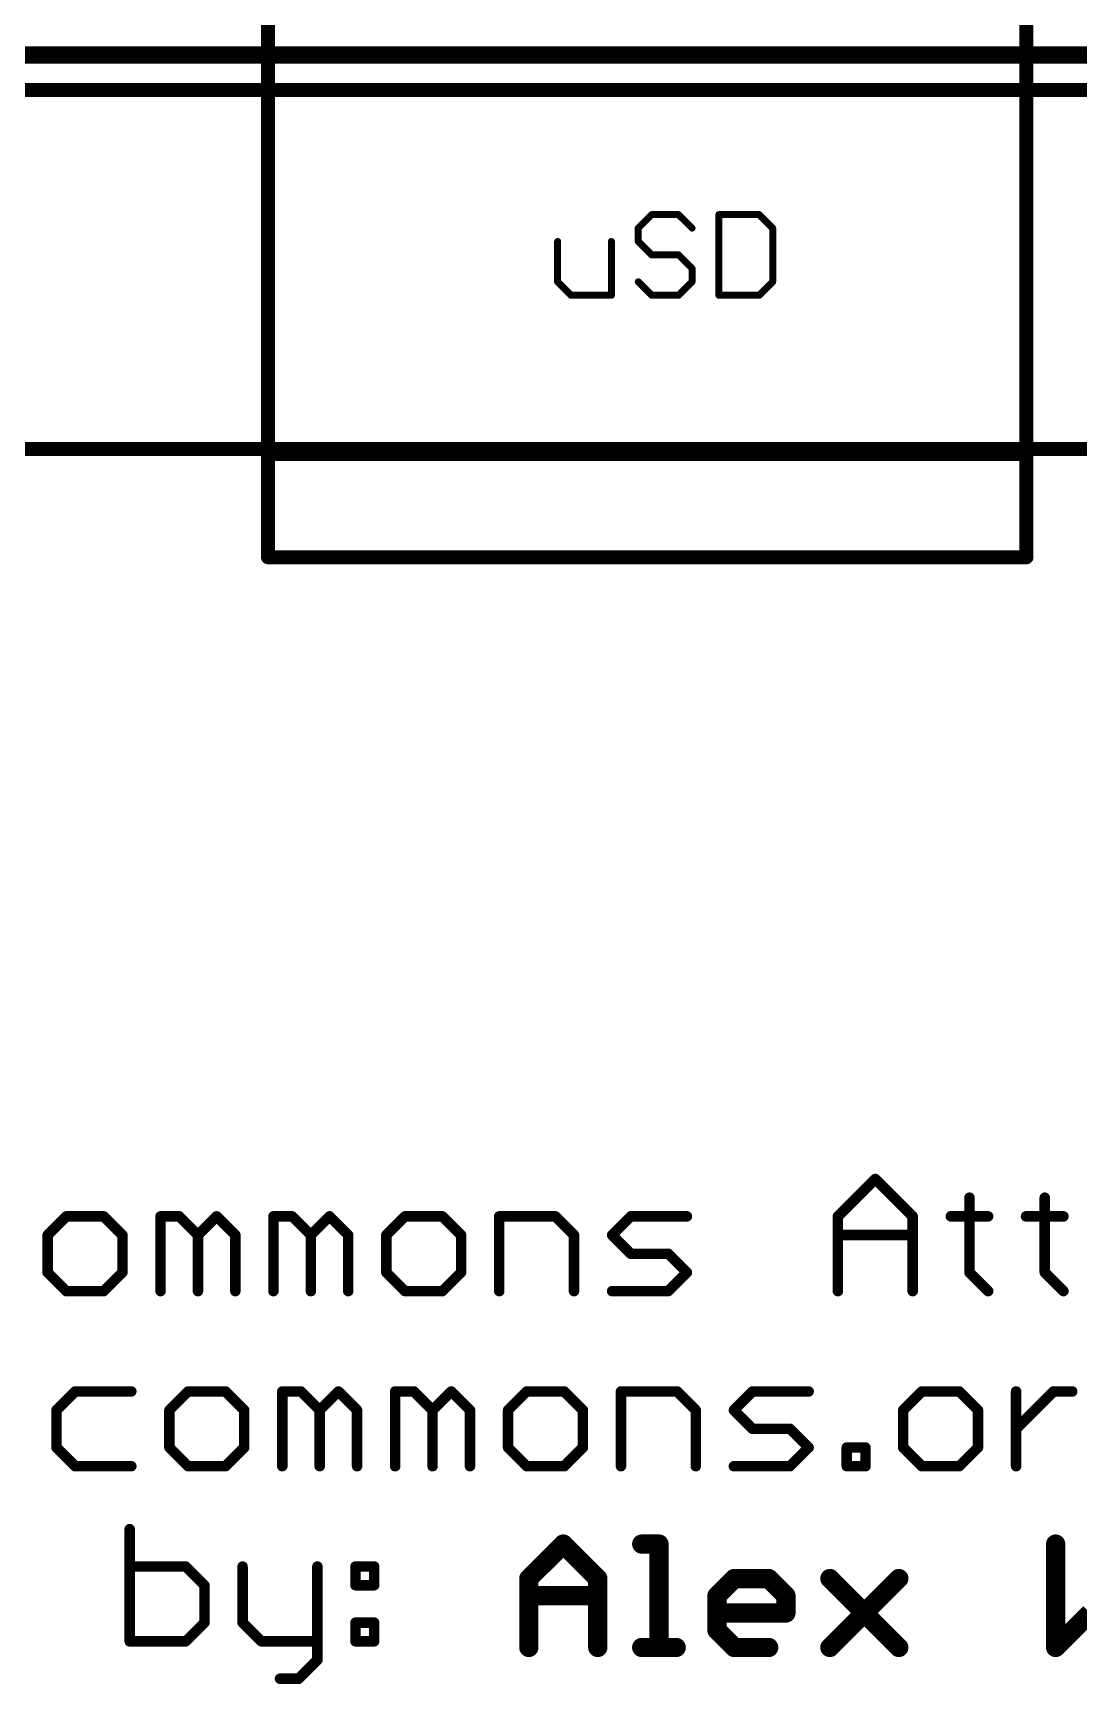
# Model space of a CAD drawing. Extents: x -44 to 63, y -18 to 50.
# Drawn here: x 0.59 to 15.76, y -17.92 to 6.03 of the extents above; entities that cross this region are included whole.
import ezdxf

# ---------------------------------------------------------------- set-up
doc = ezdxf.new("R2010")
doc.units = 0
for name, color, linetype in [('1', 12, 'CONTINUOUS'), ('16', 132, 'CONTINUOUS'), ('20', 53, 'CONTINUOUS'), ('51', 53, 'CONTINUOUS')]:
    doc.layers.add(name, color=color, linetype=linetype)

msp = doc.modelspace()

# ---------------------------------------------------------------- linework, layer by layer
at = {"layer": '1', "const_width": 0.254}
msp.add_lwpolyline([(0, 5.715), (17.78, 5.715)], dxfattribs=at)
at = {"layer": '16', "const_width": 0.254}
msp.add_lwpolyline([(17.78, 5.715), (0, 5.715)], dxfattribs=at)
at = {"layer": '20', "const_width": 0.2032}
for points in [[(0, 5.715), (17.78, 5.715)], [(0, 5.207), (17.78, 5.207)], [(0, 0), (17.78, 0)]]:
    msp.add_lwpolyline(points, dxfattribs=at)
at = {"layer": '51'}
for points, const_width in [([(4.002, 13.428), (4.002, -0.072)], 0.2032), ([(15.002, -0.072), (15.002, 7.928)], 0.2032), ([(9.5671, 3.3982), (9.3722, 3.2033)], 0.1016), ([(9.9569, 3.3982), (9.5671, 3.3982)], 0.1016), ([(10.1518, 3.2033), (9.9569, 3.3982)], 0.1016), ([(10.5416, 3.3982), (10.5416, 2.2288)], 0.1016), ([(11.1263, 3.3982), (10.5416, 3.3982)], 0.1016), ([(11.3212, 3.2033), (11.1263, 3.3982)], 0.1016), ([(9.3722, 3.2033), (9.3722, 3.0084)], 0.1016), ([(11.3212, 2.4237), (11.3212, 3.2033)], 0.1016), ([(8.2028, 3.0084), (8.2028, 2.4237)], 0.1016), ([(8.9824, 2.2288), (8.9824, 3.0084)], 0.1016), ([(9.3722, 3.0084), (9.5671, 2.8135)], 0.1016), ([(9.5671, 2.8135), (9.9569, 2.8135)], 0.1016), ([(9.9569, 2.8135), (10.1518, 2.6186)], 0.1016), ([(10.1518, 2.6186), (10.1518, 2.4237)], 0.1016), ([(8.2028, 2.4237), (8.3977, 2.2288)], 0.1016), ([(9.5671, 2.2288), (9.3722, 2.4237)], 0.1016), ([(10.1518, 2.4237), (9.9569, 2.2288)], 0.1016), ([(11.1263, 2.2288), (11.3212, 2.4237)], 0.1016), ([(8.3977, 2.2288), (8.9824, 2.2288)], 0.1016), ([(9.9569, 2.2288), (9.5671, 2.2288)], 0.1016), ([(10.5416, 2.2288), (11.1263, 2.2288)], 0.1016), ([(4.002, -0.072), (4.002, -1.572)], 0.2032), ([(4.002, -0.072), (15.002, -0.072)], 0.2032), ([(15.002, -1.572), (15.002, -0.072)], 0.2032), ([(4.002, -1.572), (15.002, -1.572)], 0.2032), ([(12.267, -11.1327), (12.8094, -10.5904)], 0.1524), ([(12.8094, -10.5904), (13.3517, -11.1327)], 0.1524), ([(14.1753, -10.8616), (14.1753, -11.9462)], 0.1524), ([(15.2668, -10.8616), (15.2668, -11.9462)], 0.1524), ([(1.0781, -11.1327), (0.8069, -11.4039)], 0.1524), ([(1.6204, -11.1327), (1.0781, -11.1327)], 0.1524), ([(1.8916, -11.4039), (1.6204, -11.1327)], 0.1524), ([(2.4441, -12.2174), (2.4441, -11.1327)], 0.1524), ([(2.4441, -11.1327), (2.7153, -11.1327)], 0.1524), ([(2.7153, -11.1327), (2.9864, -11.4039)], 0.1524), ([(2.9864, -11.4039), (3.2576, -11.1327)], 0.1524), ([(3.2576, -11.1327), (3.5288, -11.4039)], 0.1524), ([(4.0812, -12.2174), (4.0812, -11.1327)], 0.1524), ([(4.0812, -11.1327), (4.3524, -11.1327)], 0.1524), ([(4.3524, -11.1327), (4.6236, -11.4039)], 0.1524), ([(4.6236, -11.4039), (4.8947, -11.1327)], 0.1524), ([(4.8947, -11.1327), (5.1659, -11.4039)], 0.1524), ([(5.9896, -11.1327), (5.7184, -11.4039)], 0.1524), ([(6.5319, -11.1327), (5.9896, -11.1327)], 0.1524), ([(6.8031, -11.4039), (6.5319, -11.1327)], 0.1524), ([(7.3556, -12.2174), (7.3556, -11.1327)], 0.1524), ([(7.3556, -11.1327), (8.1691, -11.1327)], 0.1524), ([(8.1691, -11.1327), (8.4402, -11.4039)], 0.1524), ([(8.9927, -11.4039), (9.2639, -11.1327)], 0.1524), ([(9.2639, -11.1327), (10.0774, -11.1327)], 0.1524), ([(12.267, -12.2174), (12.267, -11.1327)], 0.1524), ([(13.3517, -11.1327), (13.3517, -12.2174)], 0.1524), ([(13.9042, -11.1327), (14.4465, -11.1327)], 0.1524), ([(14.9956, -11.1327), (15.538, -11.1327)], 0.1524), ([(0.8069, -11.4039), (0.8069, -11.9462)], 0.1524), ([(1.8916, -11.9462), (1.8916, -11.4039)], 0.1524), ([(2.9864, -11.4039), (2.9864, -12.2174)], 0.1524), ([(3.5288, -11.4039), (3.5288, -12.2174)], 0.1524), ([(4.6236, -11.4039), (4.6236, -12.2174)], 0.1524), ([(5.1659, -11.4039), (5.1659, -12.2174)], 0.1524), ([(5.7184, -11.4039), (5.7184, -11.9462)], 0.1524), ([(6.8031, -11.9462), (6.8031, -11.4039)], 0.1524), ([(8.4402, -11.4039), (8.4402, -12.2174)], 0.1524), ([(9.2639, -11.6751), (8.9927, -11.4039)], 0.1524), ([(12.267, -11.4039), (13.3517, -11.4039)], 0.1524), ([(9.8062, -11.6751), (9.2639, -11.6751)], 0.1524), ([(10.0774, -11.9462), (9.8062, -11.6751)], 0.1524), ([(0.8069, -11.9462), (1.0781, -12.2174)], 0.1524), ([(1.6204, -12.2174), (1.8916, -11.9462)], 0.1524), ([(5.7184, -11.9462), (5.9896, -12.2174)], 0.1524), ([(6.5319, -12.2174), (6.8031, -11.9462)], 0.1524), ([(9.8062, -12.2174), (10.0774, -11.9462)], 0.1524), ([(14.1753, -11.9462), (14.4465, -12.2174)], 0.1524), ([(15.2668, -11.9462), (15.538, -12.2174)], 0.1524), ([(1.0781, -12.2174), (1.6204, -12.2174)], 0.1524), ([(5.9896, -12.2174), (6.5319, -12.2174)], 0.1524), ([(8.9927, -12.2174), (9.8062, -12.2174)], 0.1524), ([(1.2065, -13.6727), (0.9353, -13.9439)], 0.1524), ([(2.02, -13.6727), (1.2065, -13.6727)], 0.1524), ([(2.8437, -13.6727), (2.5725, -13.9439)], 0.1524), ([(3.386, -13.6727), (2.8437, -13.6727)], 0.1524), ([(3.6572, -13.9439), (3.386, -13.6727)], 0.1524), ([(4.2097, -14.7574), (4.2097, -13.6727)], 0.1524), ([(4.2097, -13.6727), (4.4808, -13.6727)], 0.1524), ([(4.4808, -13.6727), (4.752, -13.9439)], 0.1524), ([(4.752, -13.9439), (5.0232, -13.6727)], 0.1524), ([(5.0232, -13.6727), (5.2943, -13.9439)], 0.1524), ([(5.8468, -14.7574), (5.8468, -13.6727)], 0.1524), ([(5.8468, -13.6727), (6.118, -13.6727)], 0.1524), ([(6.118, -13.6727), (6.3891, -13.9439)], 0.1524), ([(6.3891, -13.9439), (6.6603, -13.6727)], 0.1524), ([(6.6603, -13.6727), (6.9315, -13.9439)], 0.1524), ([(7.7551, -13.6727), (7.484, -13.9439)], 0.1524), ([(8.2975, -13.6727), (7.7551, -13.6727)], 0.1524), ([(8.5686, -13.9439), (8.2975, -13.6727)], 0.1524), ([(9.1211, -14.7574), (9.1211, -13.6727)], 0.1524), ([(9.1211, -13.6727), (9.9346, -13.6727)], 0.1524), ([(9.9346, -13.6727), (10.2058, -13.9439)], 0.1524), ([(10.7583, -13.9439), (11.0294, -13.6727)], 0.1524), ([(11.0294, -13.6727), (11.8429, -13.6727)], 0.1524), ([(13.4852, -13.6727), (13.214, -13.9439)], 0.1524), ([(14.0275, -13.6727), (13.4852, -13.6727)], 0.1524), ([(14.2987, -13.9439), (14.0275, -13.6727)], 0.1524), ([(14.8512, -14.7574), (14.8512, -13.6727)], 0.1524), ([(14.8512, -14.2151), (15.3935, -13.6727)], 0.1524), ([(15.3935, -13.6727), (15.6647, -13.6727)], 0.1524), ([(0.9353, -13.9439), (0.9353, -14.4862)], 0.1524), ([(2.5725, -13.9439), (2.5725, -14.4862)], 0.1524), ([(3.6572, -14.4862), (3.6572, -13.9439)], 0.1524), ([(4.752, -13.9439), (4.752, -14.7574)], 0.1524), ([(5.2943, -13.9439), (5.2943, -14.7574)], 0.1524), ([(6.3891, -13.9439), (6.3891, -14.7574)], 0.1524), ([(6.9315, -13.9439), (6.9315, -14.7574)], 0.1524), ([(7.484, -13.9439), (7.484, -14.4862)], 0.1524), ([(8.5686, -14.4862), (8.5686, -13.9439)], 0.1524), ([(10.2058, -13.9439), (10.2058, -14.7574)], 0.1524), ([(11.0294, -14.2151), (10.7583, -13.9439)], 0.1524), ([(13.214, -13.9439), (13.214, -14.4862)], 0.1524), ([(14.2987, -14.4862), (14.2987, -13.9439)], 0.1524), ([(11.5718, -14.2151), (11.0294, -14.2151)], 0.1524), ([(11.8429, -14.4862), (11.5718, -14.2151)], 0.1524), ([(0.9353, -14.4862), (1.2065, -14.7574)], 0.1524), ([(2.5725, -14.4862), (2.8437, -14.7574)], 0.1524), ([(3.386, -14.7574), (3.6572, -14.4862)], 0.1524), ([(7.484, -14.4862), (7.7551, -14.7574)], 0.1524), ([(8.2975, -14.7574), (8.5686, -14.4862)], 0.1524), ([(11.5718, -14.7574), (11.8429, -14.4862)], 0.1524), ([(12.3954, -14.7574), (12.3954, -14.4862)], 0.1524), ([(12.3954, -14.4862), (12.6666, -14.4862)], 0.1524), ([(12.6666, -14.4862), (12.6666, -14.7574)], 0.1524), ([(13.214, -14.4862), (13.4852, -14.7574)], 0.1524), ([(14.0275, -14.7574), (14.2987, -14.4862)], 0.1524), ([(1.2065, -14.7574), (2.02, -14.7574)], 0.1524), ([(2.8437, -14.7574), (3.386, -14.7574)], 0.1524), ([(7.7551, -14.7574), (8.2975, -14.7574)], 0.1524), ([(10.7583, -14.7574), (11.5718, -14.7574)], 0.1524), ([(12.6666, -14.7574), (12.3954, -14.7574)], 0.1524), ([(13.4852, -14.7574), (14.0275, -14.7574)], 0.1524), ([(1.9967, -15.6704), (1.9967, -17.2974)], 0.1524), ([(7.7851, -16.3864), (8.2851, -15.8864)], 0.2794), ([(8.2851, -15.8864), (8.785, -16.3864)], 0.2794), ([(9.4223, -15.8864), (9.6722, -15.8864)], 0.2794), ([(9.6722, -15.8864), (9.6722, -17.3863)], 0.2794), ([(15.4252, -15.8864), (15.4252, -17.3863)], 0.2794), ([(2.8102, -16.2127), (1.9967, -16.2127)], 0.1524), ([(3.0813, -16.4839), (2.8102, -16.2127)], 0.1524), ([(3.6338, -16.2127), (3.6338, -17.0262)], 0.1524), ([(4.7185, -16.2127), (4.7185, -17.5686)], 0.1524), ([(5.271, -16.2127), (5.5422, -16.2127)], 0.1524), ([(5.271, -16.4839), (5.271, -16.2127)], 0.1524), ([(5.5422, -16.2127), (5.5422, -16.4839)], 0.1524), ([(7.7851, -17.3863), (7.7851, -16.3864)], 0.2794), ([(8.785, -16.3864), (8.785, -17.3863)], 0.2794), ([(10.5137, -16.6364), (10.7637, -16.3864)], 0.2794), ([(10.7637, -16.3864), (11.2636, -16.3864)], 0.2794), ([(11.2636, -16.3864), (11.5136, -16.6364)], 0.2794), ([(12.1509, -16.3864), (13.1508, -17.3863)], 0.2794), ([(12.1509, -17.3863), (13.1508, -16.3864)], 0.2794), ([(3.0813, -17.0262), (3.0813, -16.4839)], 0.1524), ([(5.5422, -16.4839), (5.271, -16.4839)], 0.1524), ([(7.7851, -16.6364), (8.785, -16.6364)], 0.2794), ([(10.5137, -17.1363), (10.5137, -16.6364)], 0.2794), ([(11.5136, -16.6364), (11.5136, -16.8863)], 0.2794), ([(11.5136, -16.8863), (10.5137, -16.8863)], 0.2794), ([(15.4252, -17.3863), (15.9251, -16.8863)], 0.2794), ([(2.8102, -17.2974), (3.0813, -17.0262)], 0.1524), ([(3.6338, -17.0262), (3.905, -17.2974)], 0.1524), ([(5.271, -17.0262), (5.5422, -17.0262)], 0.1524), ([(5.271, -17.2974), (5.271, -17.0262)], 0.1524), ([(5.5422, -17.0262), (5.5422, -17.2974)], 0.1524), ([(10.7637, -17.3863), (10.5137, -17.1363)], 0.2794), ([(1.9967, -17.2974), (2.8102, -17.2974)], 0.1524), ([(3.905, -17.2974), (4.7185, -17.2974)], 0.1524), ([(5.5422, -17.2974), (5.271, -17.2974)], 0.1524), ([(9.4223, -17.3863), (9.9222, -17.3863)], 0.2794), ([(11.2636, -17.3863), (10.7637, -17.3863)], 0.2794), ([(4.7185, -17.5686), (4.4473, -17.8397)], 0.1524), ([(4.4473, -17.8397), (4.1762, -17.8397)], 0.1524)]:
    msp.add_lwpolyline(points, dxfattribs=dict(at, const_width=const_width))
for points, const_width in [([(9.5671, 3.4236, 1), (9.5671, 3.3728)], 0.0508), ([(9.5851, 3.3802, 1), (9.5491, 3.4162)], 0.0508), ([(9.9749, 3.4162, 1), (9.9389, 3.3802)], 0.0508), ([(9.9569, 3.3728, 1), (9.9569, 3.4236)], 0.0508), ([(10.567, 3.3982, 1), (10.5162, 3.3982)], 0.0508), ([(10.5416, 3.4236, 1), (10.5416, 3.3728)], 0.0508), ([(11.1443, 3.4162, 1), (11.1083, 3.3802)], 0.0508), ([(11.1263, 3.3728, 1), (11.1263, 3.4236)], 0.0508), ([(9.3542, 3.2213, 1), (9.3902, 3.1853)], 0.0508), ([(9.3976, 3.2033, 1), (9.3468, 3.2033)], 0.0508), ([(10.1338, 3.1853, 1), (10.1698, 3.2213)], 0.0508), ([(11.3466, 3.2033, 1), (11.2958, 3.2033)], 0.0508), ([(11.3032, 3.1853, 1), (11.3392, 3.2213)], 0.0508), ([(8.2282, 3.0084, 1), (8.1774, 3.0084)], 0.0508), ([(9.0078, 3.0084, 1), (8.957, 3.0084)], 0.0508), ([(9.3902, 3.0264, 1), (9.3542, 2.9904)], 0.0508), ([(9.3468, 3.0084, 1), (9.3976, 3.0084)], 0.0508), ([(9.5671, 2.8389, 1), (9.5671, 2.7881)], 0.0508), ([(9.5491, 2.7955, 1), (9.5851, 2.8315)], 0.0508), ([(9.9749, 2.8315, 1), (9.9389, 2.7955)], 0.0508), ([(9.9569, 2.7881, 1), (9.9569, 2.8389)], 0.0508), ([(10.1772, 2.6186, 1), (10.1264, 2.6186)], 0.0508), ([(10.1338, 2.6006, 1), (10.1698, 2.6366)], 0.0508), ([(8.2208, 2.4417, 1), (8.1848, 2.4057)], 0.0508), ([(8.1774, 2.4237, 1), (8.2282, 2.4237)], 0.0508), ([(9.3902, 2.4417, 1), (9.3542, 2.4057)], 0.0508), ([(10.1264, 2.4237, 1), (10.1772, 2.4237)], 0.0508), ([(10.1698, 2.4057, 1), (10.1338, 2.4417)], 0.0508), ([(11.2958, 2.4237, 1), (11.3466, 2.4237)], 0.0508), ([(11.3392, 2.4057, 1), (11.3032, 2.4417)], 0.0508), ([(8.3977, 2.2542, 1), (8.3977, 2.2034)], 0.0508), ([(8.3797, 2.2108, 1), (8.4157, 2.2468)], 0.0508), ([(8.957, 2.2288, 1), (9.0078, 2.2288)], 0.0508), ([(8.9824, 2.2034, 1), (8.9824, 2.2542)], 0.0508), ([(9.5671, 2.2542, 1), (9.5671, 2.2034)], 0.0508), ([(9.5491, 2.2108, 1), (9.5851, 2.2468)], 0.0508), ([(9.9389, 2.2468, 1), (9.9749, 2.2108)], 0.0508), ([(9.9569, 2.2034, 1), (9.9569, 2.2542)], 0.0508), ([(10.5416, 2.2542, 1), (10.5416, 2.2034)], 0.0508), ([(10.5162, 2.2288, 1), (10.567, 2.2288)], 0.0508), ([(11.1083, 2.2468, 1), (11.1443, 2.2108)], 0.0508), ([(11.1263, 2.2034, 1), (11.1263, 2.2542)], 0.0508), ([(4.0528, -0.072, 1), (3.9512, -0.072)], 0.1016), ([(4.002, -0.0212, 1), (4.002, -0.1228)], 0.1016), ([(15.0528, -0.072, 1), (14.9512, -0.072)], 0.1016), ([(15.002, -0.1228, 1), (15.002, -0.0212)], 0.1016), ([(3.9512, -0.072, 1), (4.0528, -0.072)], 0.1016), ([(14.9512, -0.072, 1), (15.0528, -0.072)], 0.1016), ([(4.002, -1.5212, 1), (4.002, -1.6228)], 0.1016), ([(3.9512, -1.572, 1), (4.0528, -1.572)], 0.1016), ([(14.9512, -1.572, 1), (15.0528, -1.572)], 0.1016), ([(15.002, -1.6228, 1), (15.002, -1.5212)], 0.1016), ([(12.8363, -10.5635, 1), (12.7824, -10.6174)], 0.0762), ([(12.8363, -10.6174, 1), (12.7824, -10.5635)], 0.0762), ([(14.2134, -10.8616, 1), (14.1372, -10.8616)], 0.0762), ([(15.3049, -10.8616, 1), (15.2287, -10.8616)], 0.0762), ([(1.0781, -11.0946, 1), (1.0781, -11.1708)], 0.0762), ([(1.105, -11.1597, 1), (1.0512, -11.1058)], 0.0762), ([(1.6474, -11.1058, 1), (1.5935, -11.1597)], 0.0762), ([(1.6204, -11.1708, 1), (1.6204, -11.0946)], 0.0762), ([(2.4822, -11.1327, 1), (2.406, -11.1327)], 0.0762), ([(2.4441, -11.0946, 1), (2.4441, -11.1708)], 0.0762), ([(2.7422, -11.1058, 1), (2.6883, -11.1597)], 0.0762), ([(2.7153, -11.1708, 1), (2.7153, -11.0946)], 0.0762), ([(3.2845, -11.1058, 1), (3.2306, -11.1597)], 0.0762), ([(3.2845, -11.1597, 1), (3.2306, -11.1058)], 0.0762), ([(4.1193, -11.1327, 1), (4.0431, -11.1327)], 0.0762), ([(4.0812, -11.0946, 1), (4.0812, -11.1708)], 0.0762), ([(4.3794, -11.1058, 1), (4.3255, -11.1597)], 0.0762), ([(4.3524, -11.1708, 1), (4.3524, -11.0946)], 0.0762), ([(4.9217, -11.1058, 1), (4.8678, -11.1597)], 0.0762), ([(4.9217, -11.1597, 1), (4.8678, -11.1058)], 0.0762), ([(5.9896, -11.0946, 1), (5.9896, -11.1708)], 0.0762), ([(6.0165, -11.1597, 1), (5.9626, -11.1058)], 0.0762), ([(6.5588, -11.1058, 1), (6.505, -11.1597)], 0.0762), ([(6.5319, -11.1708, 1), (6.5319, -11.0946)], 0.0762), ([(7.3937, -11.1327, 1), (7.3175, -11.1327)], 0.0762), ([(7.3556, -11.0946, 1), (7.3556, -11.1708)], 0.0762), ([(8.196, -11.1058, 1), (8.1421, -11.1597)], 0.0762), ([(8.1691, -11.1708, 1), (8.1691, -11.0946)], 0.0762), ([(9.2639, -11.0946, 1), (9.2639, -11.1708)], 0.0762), ([(9.2908, -11.1597, 1), (9.2369, -11.1058)], 0.0762), ([(10.0774, -11.1708, 1), (10.0774, -11.0946)], 0.0762), ([(12.3051, -11.1327, 1), (12.2289, -11.1327)], 0.0762), ([(12.2401, -11.1058, 1), (12.294, -11.1597)], 0.0762), ([(13.3898, -11.1327, 1), (13.3136, -11.1327)], 0.0762), ([(13.3247, -11.1597, 1), (13.3786, -11.1058)], 0.0762), ([(13.9042, -11.0946, 1), (13.9042, -11.1708)], 0.0762), ([(14.4465, -11.1708, 1), (14.4465, -11.0946)], 0.0762), ([(14.9956, -11.0946, 1), (14.9956, -11.1708)], 0.0762), ([(15.538, -11.1708, 1), (15.538, -11.0946)], 0.0762), ([(0.845, -11.4039, 1), (0.7688, -11.4039)], 0.0762), ([(0.78, -11.377, 1), (0.8339, -11.4308)], 0.0762), ([(1.9297, -11.4039, 1), (1.8535, -11.4039)], 0.0762), ([(1.8647, -11.4308, 1), (1.9185, -11.377)], 0.0762), ([(3.0245, -11.4039, 1), (2.9483, -11.4039)], 0.0762), ([(2.9595, -11.377, 1), (3.0134, -11.4308)], 0.0762), ([(2.9595, -11.4308, 1), (3.0134, -11.377)], 0.0762), ([(3.5669, -11.4039, 1), (3.4907, -11.4039)], 0.0762), ([(3.5018, -11.4308, 1), (3.5557, -11.377)], 0.0762), ([(4.6617, -11.4039, 1), (4.5855, -11.4039)], 0.0762), ([(4.5966, -11.377, 1), (4.6505, -11.4308)], 0.0762), ([(4.5966, -11.4308, 1), (4.6505, -11.377)], 0.0762), ([(5.204, -11.4039, 1), (5.1278, -11.4039)], 0.0762), ([(5.139, -11.4308, 1), (5.1929, -11.377)], 0.0762), ([(5.7565, -11.4039, 1), (5.6803, -11.4039)], 0.0762), ([(5.6915, -11.377, 1), (5.7453, -11.4308)], 0.0762), ([(6.8412, -11.4039, 1), (6.765, -11.4039)], 0.0762), ([(6.7761, -11.4308, 1), (6.83, -11.377)], 0.0762), ([(8.4783, -11.4039, 1), (8.4021, -11.4039)], 0.0762), ([(8.4133, -11.4308, 1), (8.4672, -11.377)], 0.0762), ([(9.0197, -11.377, 1), (8.9658, -11.4308)], 0.0762), ([(8.9658, -11.377, 1), (9.0197, -11.4308)], 0.0762), ([(12.267, -11.3658, 1), (12.267, -11.442)], 0.0762), ([(13.3517, -11.442, 1), (13.3517, -11.3658)], 0.0762), ([(9.2639, -11.637, 1), (9.2639, -11.7132)], 0.0762), ([(9.2369, -11.702, 1), (9.2908, -11.6481)], 0.0762), ([(9.8332, -11.6481, 1), (9.7793, -11.702)], 0.0762), ([(9.8062, -11.7132, 1), (9.8062, -11.637)], 0.0762), ([(0.8339, -11.9193, 1), (0.78, -11.9732)], 0.0762), ([(0.7688, -11.9462, 1), (0.845, -11.9462)], 0.0762), ([(1.8535, -11.9462, 1), (1.9297, -11.9462)], 0.0762), ([(1.9185, -11.9732, 1), (1.8647, -11.9193)], 0.0762), ([(5.7453, -11.9193, 1), (5.6915, -11.9732)], 0.0762), ([(5.6803, -11.9462, 1), (5.7565, -11.9462)], 0.0762), ([(6.765, -11.9462, 1), (6.8412, -11.9462)], 0.0762), ([(6.83, -11.9732, 1), (6.7761, -11.9193)], 0.0762), ([(10.1043, -11.9732, 1), (10.0504, -11.9193)], 0.0762), ([(10.0504, -11.9732, 1), (10.1043, -11.9193)], 0.0762), ([(14.2023, -11.9193, 1), (14.1484, -11.9732)], 0.0762), ([(14.1372, -11.9462, 1), (14.2134, -11.9462)], 0.0762), ([(15.2937, -11.9193, 1), (15.2398, -11.9732)], 0.0762), ([(15.2287, -11.9462, 1), (15.3049, -11.9462)], 0.0762), ([(1.0781, -12.1793, 1), (1.0781, -12.2555)], 0.0762), ([(1.0512, -12.2443, 1), (1.105, -12.1905)], 0.0762), ([(1.5935, -12.1905, 1), (1.6474, -12.2443)], 0.0762), ([(1.6204, -12.2555, 1), (1.6204, -12.1793)], 0.0762), ([(2.406, -12.2174, 1), (2.4822, -12.2174)], 0.0762), ([(2.9483, -12.2174, 1), (3.0245, -12.2174)], 0.0762), ([(3.4907, -12.2174, 1), (3.5669, -12.2174)], 0.0762), ([(4.0431, -12.2174, 1), (4.1193, -12.2174)], 0.0762), ([(4.5855, -12.2174, 1), (4.6617, -12.2174)], 0.0762), ([(5.1278, -12.2174, 1), (5.204, -12.2174)], 0.0762), ([(5.9896, -12.1793, 1), (5.9896, -12.2555)], 0.0762), ([(5.9626, -12.2443, 1), (6.0165, -12.1905)], 0.0762), ([(6.505, -12.1905, 1), (6.5588, -12.2443)], 0.0762), ([(6.5319, -12.2555, 1), (6.5319, -12.1793)], 0.0762), ([(7.3175, -12.2174, 1), (7.3937, -12.2174)], 0.0762), ([(8.4021, -12.2174, 1), (8.4783, -12.2174)], 0.0762), ([(8.9927, -12.1793, 1), (8.9927, -12.2555)], 0.0762), ([(9.7793, -12.1905, 1), (9.8332, -12.2443)], 0.0762), ([(9.8062, -12.2555, 1), (9.8062, -12.1793)], 0.0762), ([(12.2289, -12.2174, 1), (12.3051, -12.2174)], 0.0762), ([(13.3136, -12.2174, 1), (13.3898, -12.2174)], 0.0762), ([(14.4196, -12.2443, 1), (14.4735, -12.1905)], 0.0762), ([(15.511, -12.2443, 1), (15.5649, -12.1905)], 0.0762), ([(1.2065, -13.6346, 1), (1.2065, -13.7108)], 0.0762), ([(1.2334, -13.6997, 1), (1.1796, -13.6458)], 0.0762), ([(2.02, -13.7108, 1), (2.02, -13.6346)], 0.0762), ([(2.8437, -13.6346, 1), (2.8437, -13.7108)], 0.0762), ([(2.8706, -13.6997, 1), (2.8167, -13.6458)], 0.0762), ([(3.4129, -13.6458, 1), (3.3591, -13.6997)], 0.0762), ([(3.386, -13.7108, 1), (3.386, -13.6346)], 0.0762), ([(4.2478, -13.6727, 1), (4.1716, -13.6727)], 0.0762), ([(4.2097, -13.6346, 1), (4.2097, -13.7108)], 0.0762), ([(4.5078, -13.6458, 1), (4.4539, -13.6997)], 0.0762), ([(4.4808, -13.7108, 1), (4.4808, -13.6346)], 0.0762), ([(5.0501, -13.6458, 1), (4.9962, -13.6997)], 0.0762), ([(5.0501, -13.6997, 1), (4.9962, -13.6458)], 0.0762), ([(5.8849, -13.6727, 1), (5.8087, -13.6727)], 0.0762), ([(5.8468, -13.6346, 1), (5.8468, -13.7108)], 0.0762), ([(6.1449, -13.6458, 1), (6.091, -13.6997)], 0.0762), ([(6.118, -13.7108, 1), (6.118, -13.6346)], 0.0762), ([(6.6872, -13.6458, 1), (6.6334, -13.6997)], 0.0762), ([(6.6872, -13.6997, 1), (6.6334, -13.6458)], 0.0762), ([(7.7551, -13.6346, 1), (7.7551, -13.7108)], 0.0762), ([(7.7821, -13.6997, 1), (7.7282, -13.6458)], 0.0762), ([(8.3244, -13.6458, 1), (8.2705, -13.6997)], 0.0762), ([(8.2975, -13.7108, 1), (8.2975, -13.6346)], 0.0762), ([(9.1592, -13.6727, 1), (9.083, -13.6727)], 0.0762), ([(9.1211, -13.6346, 1), (9.1211, -13.7108)], 0.0762), ([(9.9616, -13.6458, 1), (9.9077, -13.6997)], 0.0762), ([(9.9346, -13.7108, 1), (9.9346, -13.6346)], 0.0762), ([(11.0294, -13.6346, 1), (11.0294, -13.7108)], 0.0762), ([(11.0564, -13.6997, 1), (11.0025, -13.6458)], 0.0762), ([(11.8429, -13.7108, 1), (11.8429, -13.6346)], 0.0762), ([(13.4852, -13.6346, 1), (13.4852, -13.7108)], 0.0762), ([(13.5121, -13.6997, 1), (13.4582, -13.6458)], 0.0762), ([(14.0545, -13.6458, 1), (14.0006, -13.6997)], 0.0762), ([(14.0275, -13.7108, 1), (14.0275, -13.6346)], 0.0762), ([(14.8893, -13.6727, 1), (14.8131, -13.6727)], 0.0762), ([(15.3935, -13.6346, 1), (15.3935, -13.7108)], 0.0762), ([(15.4204, -13.6997, 1), (15.3666, -13.6458)], 0.0762), ([(15.6647, -13.7108, 1), (15.6647, -13.6346)], 0.0762), ([(0.9734, -13.9439, 1), (0.8972, -13.9439)], 0.0762), ([(0.9084, -13.917, 1), (0.9623, -13.9708)], 0.0762), ([(2.6106, -13.9439, 1), (2.5344, -13.9439)], 0.0762), ([(2.5456, -13.917, 1), (2.5994, -13.9708)], 0.0762), ([(3.6953, -13.9439, 1), (3.6191, -13.9439)], 0.0762), ([(3.6302, -13.9708, 1), (3.6841, -13.917)], 0.0762), ([(4.7901, -13.9439, 1), (4.7139, -13.9439)], 0.0762), ([(4.725, -13.917, 1), (4.7789, -13.9708)], 0.0762), ([(4.725, -13.9708, 1), (4.7789, -13.917)], 0.0762), ([(5.3324, -13.9439, 1), (5.2562, -13.9439)], 0.0762), ([(5.2674, -13.9708, 1), (5.3213, -13.917)], 0.0762), ([(6.4272, -13.9439, 1), (6.351, -13.9439)], 0.0762), ([(6.3622, -13.917, 1), (6.4161, -13.9708)], 0.0762), ([(6.3622, -13.9708, 1), (6.4161, -13.917)], 0.0762), ([(6.9696, -13.9439, 1), (6.8934, -13.9439)], 0.0762), ([(6.9045, -13.9708, 1), (6.9584, -13.917)], 0.0762), ([(7.5221, -13.9439, 1), (7.4459, -13.9439)], 0.0762), ([(7.457, -13.917, 1), (7.5109, -13.9708)], 0.0762), ([(8.6067, -13.9439, 1), (8.5305, -13.9439)], 0.0762), ([(8.5417, -13.9708, 1), (8.5956, -13.917)], 0.0762), ([(10.2439, -13.9439, 1), (10.1677, -13.9439)], 0.0762), ([(10.1788, -13.9708, 1), (10.2327, -13.917)], 0.0762), ([(10.7852, -13.917, 1), (10.7313, -13.9708)], 0.0762), ([(10.7313, -13.917, 1), (10.7852, -13.9708)], 0.0762), ([(13.2521, -13.9439, 1), (13.1759, -13.9439)], 0.0762), ([(13.1871, -13.917, 1), (13.241, -13.9708)], 0.0762), ([(14.3368, -13.9439, 1), (14.2606, -13.9439)], 0.0762), ([(14.2717, -13.9708, 1), (14.3256, -13.917)], 0.0762), ([(11.0294, -14.177, 1), (11.0294, -14.2532)], 0.0762), ([(11.0025, -14.242, 1), (11.0564, -14.1881)], 0.0762), ([(11.5987, -14.1881, 1), (11.5448, -14.242)], 0.0762), ([(11.5718, -14.2532, 1), (11.5718, -14.177)], 0.0762), ([(14.8242, -14.1881, 1), (14.8781, -14.242)], 0.0762), ([(0.9623, -14.4593, 1), (0.9084, -14.5132)], 0.0762), ([(0.8972, -14.4862, 1), (0.9734, -14.4862)], 0.0762), ([(2.5994, -14.4593, 1), (2.5456, -14.5132)], 0.0762), ([(2.5344, -14.4862, 1), (2.6106, -14.4862)], 0.0762), ([(3.6191, -14.4862, 1), (3.6953, -14.4862)], 0.0762), ([(3.6841, -14.5132, 1), (3.6302, -14.4593)], 0.0762), ([(7.5109, -14.4593, 1), (7.457, -14.5132)], 0.0762), ([(7.4459, -14.4862, 1), (7.5221, -14.4862)], 0.0762), ([(8.5305, -14.4862, 1), (8.6067, -14.4862)], 0.0762), ([(8.5956, -14.5132, 1), (8.5417, -14.4593)], 0.0762), ([(11.8699, -14.5132, 1), (11.816, -14.4593)], 0.0762), ([(11.816, -14.5132, 1), (11.8699, -14.4593)], 0.0762), ([(12.4335, -14.4862, 1), (12.3573, -14.4862)], 0.0762), ([(12.3954, -14.4481, 1), (12.3954, -14.5243)], 0.0762), ([(12.7047, -14.4862, 1), (12.6285, -14.4862)], 0.0762), ([(12.6666, -14.5243, 1), (12.6666, -14.4481)], 0.0762), ([(13.241, -14.4593, 1), (13.1871, -14.5132)], 0.0762), ([(13.1759, -14.4862, 1), (13.2521, -14.4862)], 0.0762), ([(14.2606, -14.4862, 1), (14.3368, -14.4862)], 0.0762), ([(14.3256, -14.5132, 1), (14.2717, -14.4593)], 0.0762), ([(1.2065, -14.7193, 1), (1.2065, -14.7955)], 0.0762), ([(1.1796, -14.7843, 1), (1.2334, -14.7305)], 0.0762), ([(2.02, -14.7955, 1), (2.02, -14.7193)], 0.0762), ([(2.8437, -14.7193, 1), (2.8437, -14.7955)], 0.0762), ([(2.8167, -14.7843, 1), (2.8706, -14.7305)], 0.0762), ([(3.3591, -14.7305, 1), (3.4129, -14.7843)], 0.0762), ([(3.386, -14.7955, 1), (3.386, -14.7193)], 0.0762), ([(4.1716, -14.7574, 1), (4.2478, -14.7574)], 0.0762), ([(4.7139, -14.7574, 1), (4.7901, -14.7574)], 0.0762), ([(5.2562, -14.7574, 1), (5.3324, -14.7574)], 0.0762), ([(5.8087, -14.7574, 1), (5.8849, -14.7574)], 0.0762), ([(6.351, -14.7574, 1), (6.4272, -14.7574)], 0.0762), ([(6.8934, -14.7574, 1), (6.9696, -14.7574)], 0.0762), ([(7.7551, -14.7193, 1), (7.7551, -14.7955)], 0.0762), ([(7.7282, -14.7843, 1), (7.7821, -14.7305)], 0.0762), ([(8.2705, -14.7305, 1), (8.3244, -14.7843)], 0.0762), ([(8.2975, -14.7955, 1), (8.2975, -14.7193)], 0.0762), ([(9.083, -14.7574, 1), (9.1592, -14.7574)], 0.0762), ([(10.1677, -14.7574, 1), (10.2439, -14.7574)], 0.0762), ([(10.7583, -14.7193, 1), (10.7583, -14.7955)], 0.0762), ([(11.5448, -14.7305, 1), (11.5987, -14.7843)], 0.0762), ([(11.5718, -14.7955, 1), (11.5718, -14.7193)], 0.0762), ([(12.3954, -14.7193, 1), (12.3954, -14.7955)], 0.0762), ([(12.3573, -14.7574, 1), (12.4335, -14.7574)], 0.0762), ([(12.6285, -14.7574, 1), (12.7047, -14.7574)], 0.0762), ([(12.6666, -14.7955, 1), (12.6666, -14.7193)], 0.0762), ([(13.4852, -14.7193, 1), (13.4852, -14.7955)], 0.0762), ([(13.4582, -14.7843, 1), (13.5121, -14.7305)], 0.0762), ([(14.0006, -14.7305, 1), (14.0544, -14.7843)], 0.0762), ([(14.0275, -14.7955, 1), (14.0275, -14.7193)], 0.0762), ([(14.8131, -14.7574, 1), (14.8893, -14.7574)], 0.0762), ([(2.0348, -15.6704, 1), (1.9586, -15.6704)], 0.0762), ([(8.3345, -15.837, 1), (8.2357, -15.9358)], 0.1397), ([(8.3345, -15.9358, 1), (8.2357, -15.837)], 0.1397), ([(9.4223, -15.8166, 1), (9.4223, -15.9563)], 0.1397), ([(9.7421, -15.8864, 1), (9.6024, -15.8864)], 0.1397), ([(9.6722, -15.9563, 1), (9.6722, -15.8166)], 0.1397), ([(15.495, -15.8864, 1), (15.3553, -15.8864)], 0.1397), ([(1.9967, -16.1746, 1), (1.9967, -16.2508)], 0.0762), ([(2.8371, -16.1858, 1), (2.7832, -16.2397)], 0.0762), ([(2.8102, -16.2508, 1), (2.8102, -16.1746)], 0.0762), ([(3.6719, -16.2127, 1), (3.5957, -16.2127)], 0.0762), ([(4.7566, -16.2127, 1), (4.6804, -16.2127)], 0.0762), ([(5.271, -16.1746, 1), (5.271, -16.2508)], 0.0762), ([(5.3091, -16.2127, 1), (5.2329, -16.2127)], 0.0762), ([(5.5803, -16.2127, 1), (5.5041, -16.2127)], 0.0762), ([(5.5422, -16.2508, 1), (5.5422, -16.1746)], 0.0762), ([(7.855, -16.3864, 1), (7.7153, -16.3864)], 0.1397), ([(7.7357, -16.337, 1), (7.8345, -16.4358)], 0.1397), ([(8.8549, -16.3864, 1), (8.7152, -16.3864)], 0.1397), ([(8.7356, -16.4358, 1), (8.8344, -16.337)], 0.1397), ([(10.7637, -16.3165, 1), (10.7637, -16.4562)], 0.1397), ([(10.8131, -16.4358, 1), (10.7143, -16.337)], 0.1397), ([(11.313, -16.337, 1), (11.2142, -16.4358)], 0.1397), ([(11.2636, -16.4562, 1), (11.2636, -16.3165)], 0.1397), ([(12.2002, -16.337, 1), (12.1015, -16.4358)], 0.1397), ([(13.2002, -16.4358, 1), (13.1014, -16.337)], 0.1397), ([(3.1194, -16.4839, 1), (3.0432, -16.4839)], 0.0762), ([(3.0544, -16.5108, 1), (3.1083, -16.457)], 0.0762), ([(5.271, -16.4458, 1), (5.271, -16.522)], 0.0762), ([(5.2329, -16.4839, 1), (5.3091, -16.4839)], 0.0762), ([(5.5041, -16.4839, 1), (5.5803, -16.4839)], 0.0762), ([(5.5422, -16.522, 1), (5.5422, -16.4458)], 0.0762), ([(7.7851, -16.5665, 1), (7.7851, -16.7062)], 0.1397), ([(8.785, -16.7062, 1), (8.785, -16.5665)], 0.1397), ([(10.5835, -16.6364, 1), (10.4438, -16.6364)], 0.1397), ([(10.4643, -16.587, 1), (10.5631, -16.6858)], 0.1397), ([(11.5835, -16.6364, 1), (11.4438, -16.6364)], 0.1397), ([(11.4642, -16.6858, 1), (11.563, -16.587)], 0.1397), ([(10.5137, -16.8165, 1), (10.5137, -16.9562)], 0.1397), ([(11.5136, -16.9562, 1), (11.5136, -16.8165)], 0.1397), ([(3.0432, -17.0262, 1), (3.1194, -17.0262)], 0.0762), ([(3.1083, -17.0532, 1), (3.0544, -16.9993)], 0.0762), ([(3.6608, -16.9993, 1), (3.6069, -17.0532)], 0.0762), ([(3.5957, -17.0262, 1), (3.6719, -17.0262)], 0.0762), ([(5.271, -16.9881, 1), (5.271, -17.0643)], 0.0762), ([(5.3091, -17.0262, 1), (5.2329, -17.0262)], 0.0762), ([(5.5803, -17.0262, 1), (5.5041, -17.0262)], 0.0762), ([(5.5422, -17.0643, 1), (5.5422, -16.9881)], 0.0762), ([(10.5631, -17.0869, 1), (10.4643, -17.1857)], 0.1397), ([(11.4438, -16.8863, 1), (11.5835, -16.8863)], 0.1397), ([(1.9967, -17.2593, 1), (1.9967, -17.3355)], 0.0762), ([(2.7832, -17.2705, 1), (2.8371, -17.3243)], 0.0762), ([(2.8102, -17.3355, 1), (2.8102, -17.2593)], 0.0762), ([(3.905, -17.2593, 1), (3.905, -17.3355)], 0.0762), ([(3.8781, -17.3243, 1), (3.9319, -17.2705)], 0.0762), ([(4.7185, -17.3355, 1), (4.7185, -17.2593)], 0.0762), ([(5.271, -17.2593, 1), (5.271, -17.3355)], 0.0762), ([(5.5422, -17.3355, 1), (5.5422, -17.2593)], 0.0762), ([(10.4438, -17.1363, 1), (10.5835, -17.1363)], 0.1397), ([(1.9586, -17.2974, 1), (2.0348, -17.2974)], 0.0762), ([(5.2329, -17.2974, 1), (5.3091, -17.2974)], 0.0762), ([(5.5041, -17.2974, 1), (5.5803, -17.2974)], 0.0762), ([(7.7153, -17.3863, 1), (7.855, -17.3863)], 0.1397), ([(8.7152, -17.3863, 1), (8.8549, -17.3863)], 0.1397), ([(9.4223, -17.3165, 1), (9.4223, -17.4562)], 0.1397), ([(9.6024, -17.3863, 1), (9.7421, -17.3863)], 0.1397), ([(9.9222, -17.4562, 1), (9.9222, -17.3165)], 0.1397), ([(10.7637, -17.3165, 1), (10.7637, -17.4562)], 0.1397), ([(10.7143, -17.4357, 1), (10.8131, -17.3369)], 0.1397), ([(11.2636, -17.4562, 1), (11.2636, -17.3165)], 0.1397), ([(12.1015, -17.3369, 1), (12.2002, -17.4357)], 0.1397), ([(13.1014, -17.4357, 1), (13.2002, -17.3369)], 0.1397), ([(15.3553, -17.3863, 1), (15.495, -17.3863)], 0.1397), ([(15.3758, -17.3369, 1), (15.4746, -17.4357)], 0.1397), ([(4.6804, -17.5686, 1), (4.7566, -17.5686)], 0.0762), ([(4.7454, -17.5955, 1), (4.6916, -17.5416)], 0.0762), ([(4.1762, -17.8016, 1), (4.1762, -17.8778)], 0.0762), ([(4.4204, -17.8128, 1), (4.4743, -17.8667)], 0.0762), ([(4.4473, -17.8778, 1), (4.4473, -17.8016)], 0.0762)]:
    msp.add_lwpolyline(points, format="xyb", dxfattribs=dict(at, const_width=const_width))

doc.saveas('drawing.dxf')
